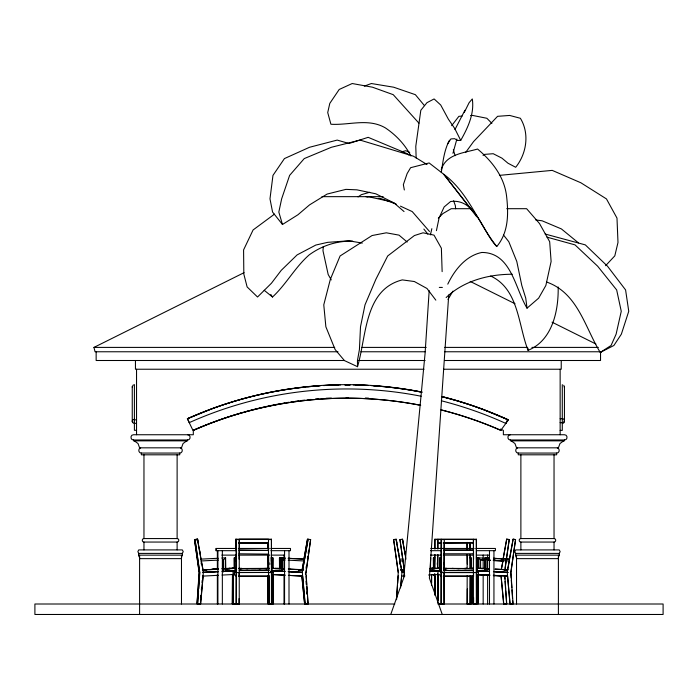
<?xml version="1.0" encoding="UTF-8"?>
<svg xmlns="http://www.w3.org/2000/svg" width="698" height="698" viewBox="0 0 698 698"><rect width="100%" height="100%" fill="white"/><g stroke="black" fill="none" stroke-linecap="round" stroke-linejoin="round"><path stroke-width="1.05" d="M268.032 575.806L267.936 603.953L268.224 576.094M233.045 570.816L232.888 603.953L239.248 603.953L239.248 539.214L268.477 539.205L268.477 603.953L272.761 603.953L272.744 570.711L280.448 571.139M271.443 603.953L271.435 539.214L235.741 539.214L235.654 548.654M271.435 539.214L271.592 603.953M467.18 575.806L467.084 603.953L470.199 603.953L470.33 576.094M470.042 603.953L470.147 575.806M473.593 559.15L473.41 539.205L473.41 603.953L476.525 603.953L476.368 539.214L434.889 539.214L434.802 548.654M476.368 603.953L476.368 539.214M268.634 603.953L268.826 576.033M467.241 603.953L467.311 588.946M473.567 603.953L473.593 597.523M235.741 557.658L235.767 554.465M235.802 549.143L235.741 539.214M236.29 603.953L236.29 539.214L236.133 603.953M434.81 568.303L434.915 554.465M434.95 549.143L434.889 539.214M437.768 568.303L437.873 554.465M437.908 549.143L437.847 539.214L437.916 543.175L441.153 543.175M441.215 603.953L441.215 539.214L441.057 603.953M437.821 603.953L444.172 603.953L444.277 539.458M235.566 558.103L235.601 554.954M239.065 559.15L239.353 539.458M434.627 568.224L434.749 554.954M437.332 564.577L437.349 562.745M437.585 568.224L437.707 554.954M437.759 548.654L437.821 542.363M443.658 564.577L443.675 562.745M443.884 570.292L444.146 542.363M503.799 569.376L506.582 569.952M558.173 287C558.627 310.654 552.484 340.45 528.063 350.344C518.091 324.998 518.928 289.173 490.668 276.015M268.311 572.325L269.175 572.482L239.344 572.569M270.885 559.15L272.168 557.868L272.072 559.822L270.903 560.991M270.885 557.868L272.909 557.868L272.805 568.102M470.67 559.822L470.766 557.868L470.766 568.128M273.197 572.692L273.293 570.842L271.749 572.36M437.995 568.608L437.079 568.338L438.004 568.268M444.321 568.608L443.405 568.338L444.329 568.268M478.13 572.692L478.226 570.842L478.226 603.953L478.418 573.843M278.109 568.565L280.587 568.504M278.511 571.156L272.744 570.711M284.287 571.479L281.407 571.191M284.418 569.027L281.556 568.556M289.661 569.202L298.91 569.708M290.063 571.793L301.606 572.421M290.202 569.202L288.283 569.001L303.229 569.743M485.372 571.139L477.676 570.711L477.537 571.269M483.444 571.156L477.676 570.711M480.686 568.608C492.561 568.381 463.699 568.216 485.52 568.504M489.219 571.479L487.3 571.243M489.35 569.027L486.48 568.556M494.987 571.793L508.013 572.377M495.135 569.202L508.161 569.743M500.763 572.107L508.004 572.456M429.174 290.665L425.091 353.38L403.619 578.057L390.74 614.476M448.727 294.992L429.383 578.057L442.27 614.476M198.284 542.852L197.639 539.214L194.48 539.554L199.113 572.561L196.967 603.953L197.866 593.125M198.014 590.962L198.598 582.307M198.747 580.143L199.27 572.561L194.48 539.554M199.445 577.97L199.811 572.561L195.021 539.554L199.654 572.561L197.517 603.953L200.64 603.953L203.162 576.094L218.369 575.292M197.665 603.953L198.555 590.962M198.703 588.798L199.296 580.143M396.412 599.617L398.261 572.561L393.628 539.554L396.237 539.205L396.883 542.852M396.569 599.617L396.787 596.371M396.935 594.207L397.528 585.552M397.677 583.388L398.192 575.806M404.29 576.888L404.508 573.643M323.279 246.621L322.982 250.748L328.182 274.515L331.245 279.907M440.037 570.798L430.134 571.139M200.675 597.523L200.867 595.377M201.356 590.019L201.548 587.873M202.036 582.516L202.228 580.378M200.483 603.953L203.345 572.36L197.482 539.214L201.007 559.15M400.539 587.873L401.952 572.36L396.089 539.214L399.614 559.15L402.964 558.985M400.888 585.735L401.612 576.094L404.91 575.92M203.327 569.856L206.748 569.708M203.877 569.856L202.42 569.856M209.662 569.751L218.343 569.106L214.905 569.202M402.476 569.856L404.395 569.69M136.546 423.328L134.4 423.328A2.146 1.981 0 0 1 132.254 421.348L132.254 386.718L133.327 384.86M564.368 387.355L563.81 385.279M306.047 568.303L306.352 566.174M307.399 558.723L307.696 556.594M308.141 553.401L308.437 551.272M288.361 575.353L302.644 576.094L305.017 603.953L308.141 603.953L305.994 572.561L310.627 539.554L307.469 539.205L303.944 559.15L307.469 539.214M505.047 568.303L506.094 560.852M506.39 558.723L509.235 539.554L504.898 570.432M511.145 577.97L510.77 572.561L515.56 539.554L510.927 572.561L513.065 603.953L509.95 603.953L507.577 576.094L493.451 575.353M441.311 172.336C442.994 161.465 444.198 150.035 449.477 140.202M275.213 568.608L280.587 568.617M301.972 570.292L303.778 560.991L302.129 570.292M302.339 571.33L304.319 560.991L288.23 560.154M308.167 539.214L304.642 559.15L288.518 558.313M308.019 539.214L302.313 572.36L305.174 603.953M501.304 569.263L502.926 560.991L501.461 569.263M509.235 539.554L506.617 539.214L503.092 559.15L506.774 539.214M507.446 570.292L509.252 560.991L493.312 560.154M493.451 558.313L509.453 559.15L513.1 539.214L507.237 572.36L510.098 603.953M436.416 230.663L439.103 217.872L444.146 206.94L450.611 201.513C475.722 198.084 482.588 232.242 496.775 246.516C508.79 232.242 508.554 213.222 506.521 195.702C504.122 176.55 491.959 161.098 477.563 149.032C464.196 152.958 446.144 153.857 441.258 169.597M430.413 234.903L431.844 228.682M407.17 242.031L399.029 235.139L386.326 232.809L372.06 235.54L340.092 255.974L330.337 279.348L323.776 304.834L325.87 326.795L335.145 349.567L344.437 360.587L357.516 366.686C366.572 336.357 364.225 289.539 402.284 279.898L414.35 281.521L426.993 288.492L435.831 300.149M456.893 139.015L452.95 153.298M464.336 112.317L469.108 102.693L472.31 98.942C474.509 113.844 467.835 127.769 460.724 140.394L457.399 140.464L454.686 138.684L450.917 138.919L447.488 144.058M268.486 550.469L239.152 550.146L268.486 550.469L268.521 554.116L239.117 553.793M473.541 553.793L444.05 553.793M203.458 569.952L215.446 569.132M203.999 569.952L209.679 569.559M402.606 569.952L404.517 569.708M447.776 284.156C454.468 270.082 465.749 255.756 481.829 252.458C511.311 252.44 514.95 288.353 527.034 308.167L538.647 298.159L545.862 285.465L551.115 261.48L549.675 241.717L539.502 223.526L526.615 208.693L506.722 208.693M505.858 423.407L507.516 419.454A388.769 388.769 0 0 0 441.886 396.516M454.948 129.592L464.903 110.293M448.011 299.407L452.958 291.136M465.601 152.53L473.576 141.581L497.578 116.322L509.662 115.44L520.376 118.276C529.712 133.484 526.658 153.673 515.682 167.276L507.987 163.219L501.941 158.149L493.198 153.708L484.604 154.38L483.033 155.349M451.65 125.684L458.891 116.322L462.076 116.121M264.193 290.281L272.517 297.016C286.293 284.234 295.001 267.343 309.17 254.91C321.909 245.6 336.881 240.766 352.673 241.15M605.602 265.711L614.807 255.861L617.992 242.485L616.988 218.09L606.457 198.921L580.893 182.789L552.214 170.382L499.445 175.364M223.683 571.296L223.648 559.822L225.533 557.868L225.646 571.2L225.533 557.868M438.335 218.169L442.864 213.605L451.231 208.693L470.81 208.693M271.731 576.094L273.293 574.524L273.485 603.953L273.485 573.843M476.655 576.094L478.226 574.524M272.168 571.2L272.168 557.868M476.673 572.36L478.418 570.624M182.353 553.401L183.225 551.656L182.353 549.911L138.728 549.911L137.855 551.656L138.728 553.401L182.353 553.401L182.353 555.146A5.924 4.188 -90 0 0 181.454 558.636L139.6 558.636A5.924 4.188 90 0 0 138.71 555.163L138.728 553.401M559.273 553.401L560.145 551.656L559.273 549.911L515.648 549.911L514.775 551.656L515.648 553.401L559.273 553.401L559.273 555.146A5.924 4.188 -90 0 0 558.374 558.636L516.52 558.636A5.924 4.188 90 0 0 515.63 555.163L515.648 553.401M446.135 297.557C463.551 280.814 488.679 274.235 512.288 274.253M274.48 214.146L253.086 229.965L243.585 249.91L243.829 274.113L247.118 286.922L257.536 297.016L271.443 283.222L281.207 270.379L297.104 254.91L315.836 245.042L327.632 242.354L348.756 240.801L362.297 243.087M358.03 196.923L361.337 194.69L369.696 192.264M546.578 282.018C577.787 292.89 584.837 327.275 600.254 352.429L611.064 345.493L616.107 334.176L621.255 311.282L616.666 289.94L597.671 266.226L575.021 244.885L547.014 237.154M348.354 143.299L337.195 140.089L309.511 147.278L284.426 158.586L272.97 175.39L269.986 198.825L272.569 212.052L282.472 224.494L297.924 214.775L309.528 204.898L327.126 194.061L345.903 189.376L356.896 189.839L375.803 193.808L394.152 203.039L404.046 211.555M600.254 352.429L613.882 345.493L621.36 334.176L628.75 311.282L625.591 289.94L607.522 266.226L585.325 244.885L545.129 234.031M337.998 351.766L95.059 351.766L93.96 347.403L244.056 272.674M186.715 440.848L183.051 443.553L181.48 447.828L139.6 447.828L138.029 443.553L134.365 440.848M563.635 440.848L559.971 443.553L558.4 447.828L516.52 447.828L514.95 443.553L511.285 440.848M140.664 447.915C137.785 448.552 138.396 453.194 141.345 453.063L179.735 453.063C182.684 453.194 183.295 448.552 180.416 447.915M517.584 447.915C514.705 448.552 515.316 453.194 518.265 453.063L556.655 453.063C559.604 453.194 560.215 448.552 557.336 447.915M187.361 418.748L212.89 408.417A390.863 390.863 0 0 1 293.012 388.55A390.679 390.679 0 0 0 187.378 418.774L192.953 430.378A383.787 383.787 0 0 1 420.344 405.285M364.339 86.124L371.371 83.524L393.655 87.206L415.371 94.675L424.419 105.59M349 143.5L368.151 137.332L407.318 153.726L408.958 155.017M267.788 568.608L268.704 568.338M268.337 568.608L269.245 568.338L267.779 568.268M401.664 151.841L405.808 150.707L409.717 152.373M239.335 570.458L269.219 570.222L239.335 570.222M443.466 570.58L473.244 570.013M232.05 568.565L235.147 568.251M431.198 568.565L433.755 568.251M431.94 568.853L440.08 568.251M195.806 539.458L197.639 539.205M404.439 571.496L399.954 539.554L402.563 539.205L403.208 542.852M401.018 569.856L402.493 569.664M235.217 568.12L232.155 568.277M232.783 568.451L234.877 568.172L227.408 568.521M433.475 568.172L431.303 568.277L433.606 568.329M429.994 568.504L439.932 568.329M243.305 412.291A383.281 383.281 0 0 0 193.311 430.378L193.311 434.741L133.493 434.741C130.133 434.61 130.133 440.106 133.493 439.976L187.588 439.976C190.947 440.106 190.947 434.61 187.588 434.741M510.413 434.741C507.053 434.61 507.053 440.106 510.413 439.976L564.508 439.976C567.867 440.106 567.867 434.61 564.508 434.741L503.371 434.741L503.371 430.378A383.281 383.281 0 0 0 500.449 429.096M143.963 538.568C141.72 538.481 141.72 542.145 143.963 542.058L177.118 542.058C179.36 542.145 179.36 538.481 177.118 538.568L143.963 538.568L143.963 454.808M520.883 538.568C518.64 538.481 518.64 542.145 520.883 542.058L554.038 542.058C556.28 542.145 556.28 538.481 554.038 538.568L520.883 538.568L520.883 454.808M212.977 569.254L215.455 569.306M473.253 570.58L448.98 570.58L443.474 569.838M238.786 568.53L269.192 568.355M239.335 568.53L243.864 568.53M240.191 568.53L241.787 568.608M437.934 568.53L440.386 568.355L437.995 568.355M444.26 568.53L445.856 568.608M445.115 568.53L446.711 568.608M218.483 571.636L204.052 572.421M225.218 571.226L235.113 570.72L227.147 571.243M430.143 571.226L432.062 571.034M400.521 569.969L404.482 569.847M432.071 571.243L440.037 570.72M225.079 568.8L234.676 568.416M430.012 568.8L439.6 568.416M225.088 568.887L227.007 568.722M430.012 568.887L431.94 568.722M231.884 568.477L234.973 568.355L234.127 568.416M431.032 568.477L433.275 568.416M244.553 568.53L247.493 568.608M245.949 568.53L248.034 568.608M250.809 568.53L255.834 568.53M251.35 568.53L256.375 568.53M257.056 568.53L260.005 568.608M258.461 568.53L260.546 568.608M263.312 568.53L268.329 568.268M263.861 568.53L266.802 568.608M443.701 568.53L448.797 568.53M444.556 568.53L446.641 568.608M449.957 568.53L455.052 568.53M456.204 568.53L458.359 568.608M457.068 568.53L459.223 568.608M462.46 568.53L467.555 568.53M468.786 568.53L473.253 568.268M469.641 568.53L473.323 568.355M218.334 568.94L214.905 569.132L217.793 569.106M470.548 115.58L472.668 115.44L486.864 118.276L491.907 123.363M227.016 568.853L232.425 568.477M227.016 568.922L229.808 568.678M431.949 568.922L434.741 568.678M202.42 569.743L206.835 569.681M218.326 568.87L212 569.062M222.182 568.661L224.102 568.556M225.061 568.504L226.998 568.565M202.551 572.377L218.474 571.505M225.21 571.139L227.138 571.034M401.027 569.743L404.421 569.559M402.65 572.421L404.552 572.186M227.958 568.521L229.895 568.608M202.464 576.094L203.153 576.051M202.621 576.094L203.598 576.033M432.882 568.521L439.801 568.172M200.466 559.15L218.195 558.26M221.79 558.034L225.646 557.868M200.902 560.991L218.369 560.101M403.278 560.826L399.937 560.991L401.917 571.33M218.369 571.583L203.502 572.36M221.903 571.4L234.947 570.711M221.999 575.065L233.045 574.524L233.045 603.953M404.072 572.255L402.1 572.36M430.073 571.226L439.871 570.711M428.563 575.004L437.969 574.524L437.969 600.681M443.483 572.604L473.227 572.604M229.258 568.268L235.348 568.277M298.325 569.891L303.647 569.795M503.799 569.891L506.512 569.76M226.449 568.399L229.869 568.416L226.457 568.565M281.948 568.94L283.885 568.879M282.498 568.94L284.426 568.879L281.957 568.853M487.422 568.94L489.359 568.879L487.431 568.853M298.36 569.708L303.237 569.856M400.608 569.795L402.676 569.76M224.119 568.844L222.191 568.861L224.128 568.975M272.325 568.451L278.642 568.765M473.419 568.425L471.473 568.451L473.445 568.373M402.624 572.29L404.561 572.273M506.713 569.856L495.144 569.027M281.538 568.722L284.435 568.713M486.471 568.722L489.368 568.713M464.545 568.608L466.927 568.268M321.953 196.653L383.15 196.653M378.307 198.424L380.358 198.424L394.187 203.293M439.304 287.419L442.366 287.419M93.96 347.403L334.726 347.403M361.965 347.403L426.234 347.403M444.757 347.403L527.557 347.403M531.911 347.403L598.369 347.403M360.875 351.766L425.143 351.766M444.757 351.766L601.632 351.766M344.533 360.5L96.15 360.5L96.15 351.766M358.685 360.5L425.143 360.5M444.713 360.5L600.542 360.5L600.542 351.766M424.026 369.233L135.447 369.233L135.447 360.5M443.535 369.233L561.236 369.233L561.236 360.5M560.145 418.748L562.291 418.748M134.4 419.838L136.546 419.838M560.145 422.622L562.291 422.622A2.146 1.981 0 0 0 564.438 420.641A2.146 1.981 0 0 0 562.291 418.66M136.546 430.291L134.4 430.291L134.4 384.572M560.145 430.378L562.291 430.378L562.291 384.65M196.941 539.214L197.412 541.029L197.089 539.214M437.951 539.458L473.314 539.458M235.872 539.554L239.379 539.554M268.346 539.554L271.313 539.554M310.627 539.554L305.994 572.561M393.628 539.554L398.261 572.561M399.954 539.554L404.439 570.432M435.02 539.554L437.978 539.554M441.345 539.554L444.303 539.554M473.279 539.554L476.237 539.554M238.672 542.852L268.512 542.852M441.075 542.852L437.916 543.175M443.239 542.852L473.445 542.852L443.3 543.175M238.768 543.175L268.416 543.175M236.631 548.454L215.874 548.454L215.874 550.678L236.29 550.678M238.568 548.454L269.219 548.454M270.807 548.454L290.49 548.454L290.49 550.678L270.885 550.678M430.762 548.454L474.108 548.454M475.931 548.454L495.414 548.454L495.414 550.678L476.621 550.678M430.492 550.678L441.223 550.678M182.353 555.146L138.728 555.146A5.924 4.188 -90 0 1 139.626 558.636M221.807 555.119L236.29 555.119M238.969 555.119L269.55 555.119M271.147 555.119L284.566 555.119M430.492 555.119L441.337 555.119M443.37 555.119L473.514 555.119M476.621 555.119L489.49 555.119M559.273 555.146L515.648 555.146A5.924 4.188 -90 0 1 516.546 558.636M234.275 568.128L234.275 557.868L236.491 557.868M279.497 568.128L279.462 557.868L279.619 568.128M280.003 568.128L280.16 557.868L282.009 559.822L282.009 571.296L281.975 559.822M434.906 557.868L433.423 557.868L433.423 568.128M441.232 557.868L439.749 557.868L439.749 571.2L441.721 571.2M470.033 557.868L471.508 557.868L471.508 568.128M476.359 557.868L477.833 557.868L477.833 568.128M478.645 568.128L478.61 557.868L480.617 559.822M486.82 571.296L486.942 559.822L484.935 557.868L489.228 558.095M509.418 559.15L493.565 558.313M201.338 560.991L203.135 570.292M201.486 564.577L201.05 562.745M238.786 568.355L240.923 568.608M465.4 568.608L466.997 568.355M437.14 568.355L439.531 568.608M443.466 568.355L473.323 568.53M239.344 569.838L240.923 570.013M443.466 570.013L445.856 570.013M443.466 570.222L445.856 570.58M272.613 571.269L272.761 570.816M437.969 570.816L437.821 602.863M234.825 571.2L236.395 571.2M270.937 571.2L272.909 571.2M280.003 571.2L280.125 557.868M484.935 571.2L485.093 557.868M236.395 571.296L234.921 571.296L234.825 557.868L236.107 559.15M441.328 571.296L439.845 571.296L439.749 557.868L441.031 559.15M270.737 571.4L272.709 571.4M439.949 571.4L441.921 571.4M488.679 571.4L477.537 570.816M302.155 572.36L288.501 571.636M507.08 572.36L493.425 571.636M443.474 572.482L473.541 572.43L473.541 576.138M236.177 572.561L239.135 572.561M268.59 572.561L271.548 572.561M441.101 572.561L444.059 572.561M473.523 572.561L476.481 572.561M272.613 574.524L285.273 575.178M273.529 574.594L284.723 575.178M239.021 576.138L268.713 576.138M301.806 576.051L304.625 603.953L301.946 576.094M443.954 576.138L473.637 576.138M503.773 603.953L501.094 576.094L503.624 603.953L506.739 603.953L504.82 575.806M506.888 576.051L493.294 575.353M238.838 576.208L269.419 576.208M443.239 576.208L473.279 576.208M471.211 603.953L471.368 576.705M477.537 603.953L477.694 574.524L489.115 575.126M394.806 604.006L34.9 604.006L34.9 614.476L663.1 614.476L663.1 604.006L438.431 604.006M444.321 568.355L446.711 568.355M238.847 568.355L241.787 568.355M222.182 568.722L224.11 568.722M487.291 571.33L489.219 571.348M500.771 571.976L494.995 571.662M281.399 571.322L284.295 571.348M298.273 569.681L301.649 569.952M272.403 568.277L275.789 568.416M203.528 569.76L206.242 569.891M489.35 558.095L485.049 557.868L484.97 571.2M478.61 557.868L483.025 558.095M493.512 558.653L495.798 558.766M500.998 559.046L503.249 559.15M486.785 559.822L490.127 559.988M483.801 559.988L480.573 559.822L480.617 568.102M488.007 560.215L490.171 560.32M493.32 560.494L502.926 560.991M480.46 559.822L483.688 559.988M487.893 560.215L490.057 560.32M494.271 560.546L502.804 560.991M280.003 557.868L285.482 558.147M279.462 557.868L284.941 558.147M288.091 558.313L304.101 559.15M281.311 559.822L285.194 559.988M477.537 574.524L490.048 575.178M501.251 576.094L493.469 575.693M477.38 574.838L483.871 575.178M487.125 575.353L489.289 575.466M272.613 570.816L285.308 571.47M288.902 575.405L302.103 576.094M288.143 571.557L301.615 572.29M466.7 568.53L464.615 568.608M461.308 568.53L458.289 568.608M452.112 568.355L454.197 568.53M262.631 568.53L259.691 568.608M261.226 568.53L259.141 568.608M250.12 568.53L246.638 568.608M243.009 568.53L240.382 568.608M471.831 568.477L469.885 568.312L471.656 568.565M239.335 570.083L240.923 570.58M483.452 571.034L485.372 571.226M278.519 571.034L280.439 571.226M472.467 568.53L470.871 568.608M464.545 568.355L466.142 568.53M267.535 568.53L265.947 568.608M266.994 568.53L265.397 568.608M465.4 568.355L466.997 568.53M268.398 568.53L266.252 568.608M483.592 568.399L485.511 568.617M480.713 568.416L483.574 568.765M302.688 569.856L301.239 569.856M535.698 219.931L542.128 220.804L561.393 228.927L578.441 242.878M515.56 539.554L512.943 539.214L514.784 539.458M506.617 539.205L508.458 539.458M368.134 196.653L390.653 201.609L396.534 204.331M365.787 196.653L367.89 197.124M400.46 206.146L412.23 211.59L429.488 231.466M470.173 281.407L515.011 303.726M552.039 322.171L595.9 344.001M427.019 164.554L413.399 156.178L360.072 140.089L331.384 147.278L304.249 158.586L289.618 175.39L281.652 198.825L278.825 212.052L282.472 224.494M439.845 559.822L441.014 560.991M434.706 559.15L433.423 557.868L433.519 568.102M433.519 559.822L434.688 560.991M439.164 570.624L440.909 572.36M443.823 576.033L444.015 603.953M439.365 574.524L440.927 576.094M433.109 574.594L434.601 576.094M236.09 560.991L234.921 559.822L234.825 557.868M234.24 570.624L235.985 572.36M236.003 576.094L234.432 574.524L234.432 570.816M423.861 229.084L427.839 234.1M418.931 123.145L393.236 94.675L372.488 87.206L352.193 83.524L339.202 89.466L329.796 103.391L327.72 112.561L330.904 124.244C349.14 125.396 368.256 117.945 385.296 127.847C395.984 134.984 405.049 144.512 410.913 156.012M503.563 235.104L508.807 241.717L516.79 261.48L521.799 285.465L525.751 298.159L527.034 308.167M471.996 210.246L443.771 174.291L429.122 162.948L410.607 167.703L407.135 173.566L403.348 184.656L404.334 189.978M476.786 216.851L443.771 174.291C468.663 192.657 477.955 223.124 496.775 246.516M270.807 294.486L272.517 297.016M460.724 140.394L454.73 128.502L448.369 119.166L440.708 104.997L434.112 98.942L426.949 102.693L420.815 110.293L415.781 146.336L416.148 158.01M453.595 200.754L455.375 205.692L455.602 208.781M453.342 149.712L455.113 155.706M404.5 550.146L405.145 553.793M398.174 550.146L398.82 553.793M199.576 550.146L200.221 553.793M405.355 554.954L402.414 539.214L405.939 559.15M399.649 562.745L399.98 564.577M434.828 568.608L431.931 568.565M132.254 386.718L132.323 387.268M511.285 580.143L511.809 587.716M511.957 589.88L512.541 598.535M512.69 600.699L512.917 603.953M504.671 575.806L504.89 579.052M505.038 581.225L505.553 588.798M505.701 590.962L506.591 603.953M306.064 575.806L306.658 584.47M306.806 586.634L307.321 594.207M307.469 596.371L307.984 603.953M306.047 581.225L306.265 584.47M306.78 592.044L306.928 594.207M307.452 601.781L307.591 603.953M223.482 571.313L223.517 571.967M234.275 557.868L234.371 568.102M527.976 348.189L528.063 350.344M357.516 366.686L357.446 360.587L359.418 349.567L360.5 326.795L365.01 304.834L375.847 279.348L387.687 255.974L414.42 235.54L423.049 232.809L434.008 235.139L441.38 248.235L442.139 271.635M470.068 542.363L470.129 548.654M470.19 554.954L470.312 568.224M467.11 542.363L467.171 548.654M467.224 554.954L467.311 564.097M271.199 562.745L271.217 564.577M268.974 562.745L268.992 564.577M268.521 543.41L268.59 550.757M268.617 553.907L268.765 570.292M267.962 542.363L268.023 548.654M268.076 554.954L268.207 568.224M469.937 542.747L469.981 549.143M470.024 554.465L470.12 568.303M466.979 542.747L467.023 549.143M467.067 554.465L467.163 568.303M267.831 542.747L267.875 549.143M267.919 554.465L268.015 568.303M437.742 573.643L437.838 600.699M434.784 573.643L434.863 595.289M434.592 574.227L434.68 593.239M239.065 598.596L239.091 603.953M564.508 439.976L564.508 440.848L510.413 440.848L510.413 439.976M564.438 386.797L564.438 421.435M560.145 369.233L560.145 434.741M558.4 555.495L558.4 614.476M556.655 453.063L556.655 454.808L518.265 454.808L518.265 453.063M554.038 454.808L554.038 538.568M554.038 542.058L554.038 549.911M520.883 542.058L520.883 549.911M516.52 555.495L516.52 604.006M493.94 550.678L493.94 604.006M489.49 550.678L489.49 604.006M487.614 555.032L487.614 569.175M487.614 574.62L487.614 604.006M483.164 555.032L483.164 568.093M483.164 574.62L483.164 604.006M478.723 557.868L478.767 568.128M472.092 575.998L472.092 603.953L471.9 576.705M444.05 572.43L444.05 576.138M435.194 575.998L435.194 593.195M431.643 574.524L431.643 583.24M431.495 574.524L431.495 585.421M305.471 572.43L305.471 574.288M289.007 550.678L289.007 604.006M284.566 550.678L284.566 604.006M284.016 555.032L284.016 569.175M284.016 574.62L284.016 604.006M273.293 570.816L273.293 571.269M272.909 557.868L272.909 568.128M269.07 575.998L269.07 603.953M268.913 575.998L268.913 603.953M268.617 576.138L268.617 572.43L239.117 572.43L239.117 576.138M268.364 575.998L268.364 603.953M234.205 572.604L234.205 574.943M223.255 568.102L223.098 559.822L223.133 568.102M222.348 550.678L222.348 604.006M217.907 550.678L217.907 604.006M217.357 550.678L217.357 558.295M217.357 560.477L217.357 569.175M217.357 574.62L217.357 604.006M216.424 548.454L216.424 550.678M187.588 439.976L187.588 440.848L133.493 440.848L133.493 439.976M181.48 555.495L181.48 604.006M179.735 453.063L179.735 454.808L141.345 454.808L141.345 453.063M177.118 454.808L177.118 538.568M177.118 542.058L177.118 549.911M143.963 542.058L143.963 549.911M139.6 555.495L139.6 614.476M136.546 369.233L136.546 434.741M421.147 396.237A384.598 384.598 0 0 0 189.237 422.648L187.579 418.66A388.769 388.769 0 0 1 422.281 392.101M441.311 400.774A384.598 384.598 0 0 1 505.841 423.433M305.645 387.024A390.679 390.679 0 0 0 294.059 388.42A390.863 390.863 0 0 1 320.443 385.741M307.757 386.805A390.679 390.679 0 0 1 319.387 385.82M338.46 384.956A390.679 390.679 0 0 0 323.619 385.549A390.863 390.863 0 0 1 340.58 384.912M355.43 384.973A390.679 390.679 0 0 1 368.151 385.471A390.863 390.863 0 0 0 353.31 384.921M373.447 385.793A390.679 390.679 0 0 1 421.784 392.18A390.863 390.863 0 0 0 371.327 385.645M442.471 396.822A390.679 390.679 0 0 1 508.38 419.952M440.953 409.901A383.787 383.787 0 0 1 500.771 430.396L508.388 419.926L482.937 409.412A390.863 390.863 0 0 0 441.45 396.551M564.368 420.92A2.146 1.981 0 0 1 562.291 423.407M193.329 430.396A383.787 383.787 0 0 1 420.711 405.285M441.311 409.901A383.787 383.787 0 0 1 501.129 430.396M244.326 412.003A383.281 383.281 0 0 1 269.114 405.896M270.161 405.678A383.281 383.281 0 0 1 280.605 403.653M282.699 403.287A383.281 383.281 0 0 1 284.801 402.929M286.895 402.58A383.281 383.281 0 0 1 288.998 402.24M291.101 401.917A383.281 383.281 0 0 1 293.212 401.612M295.315 401.306A383.281 383.281 0 0 1 298.474 400.879M301.641 400.478A383.281 383.281 0 0 1 304.808 400.102M307.984 399.753A383.281 383.281 0 0 1 311.16 399.431M315.4 399.038A383.281 383.281 0 0 1 318.585 398.776M326.01 398.27A383.281 383.281 0 0 1 331.323 398M346.217 397.624A383.281 383.281 0 0 1 348.346 397.624M365.368 398A383.281 383.281 0 0 1 368.553 398.157M132.254 421.348A2.146 1.981 0 0 1 134.4 419.367M132.882 421.958A2.146 1.981 0 0 1 132.323 421.069M477.092 557.868L476.996 571.296L477.092 557.868M278.668 568.399L275.239 568.416L278.668 568.399M473.506 550.146L444.076 550.146L473.506 550.146M430.579 557.868L430.457 571.2L430.579 557.868M232.495 574.524L232.347 603.953L232.495 574.524M350.126 384.886A390.679 390.679 0 0 0 344.821 384.877A390.863 390.863 0 0 1 350.126 384.877"/></g></svg>
